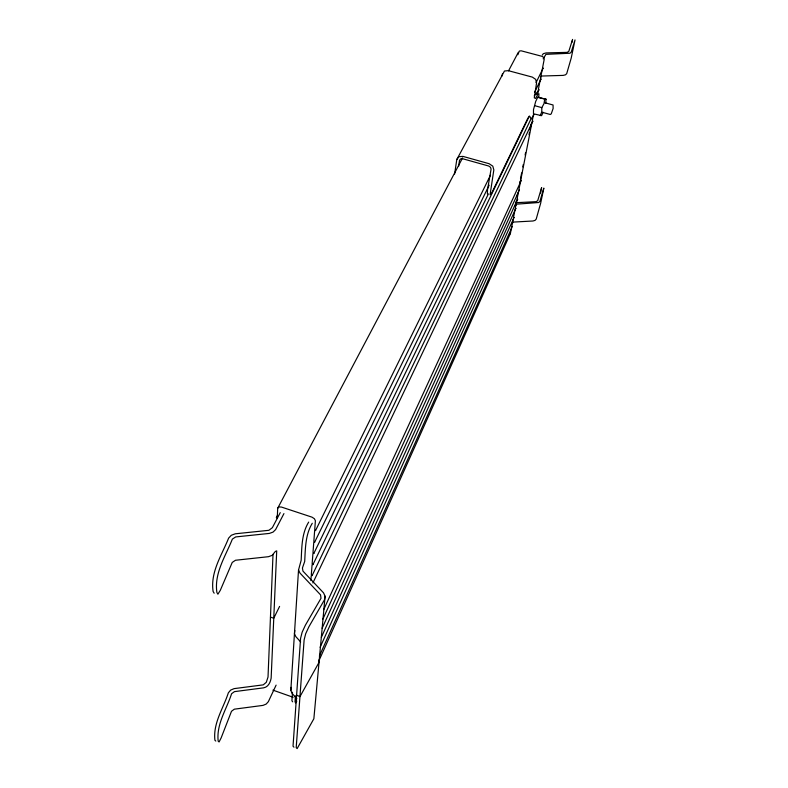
<?xml version="1.0" encoding="UTF-8"?>
<svg xmlns="http://www.w3.org/2000/svg" width="788" height="788" viewBox="0 0 788 788"><rect width="100%" height="100%" fill="white"/><g stroke="black" fill="none" stroke-linecap="round" stroke-linejoin="round"><path stroke-width="1.18" d="M543.099 112.32L541.602 115.669L533.466 113.807L533.496 109.601L535.712 101.396L537.79 97.101L546.045 99.327L537.889 97.416M544.685 99.258L544.006 103.642L541.829 107.631L541.77 111.857L540.233 115.649M545.848 103.208L545.936 99.002M487.378 193.966L487.526 189.642L491.082 169.115L490.481 167.292L488.727 166.032L462.615 158.723L460.635 158.93L459.522 160.269L458.606 166.327M538.805 97.2L538.923 93.713L537.761 94.471L535.623 98.431L534.294 97.84L536.569 82.957L535.692 79.381L532.343 77.106L508.26 70.654L504.458 71.018L456.794 159.511L454.617 174.03M273.003 554.585L268.019 677.059L266.295 682.31L263.251 684.861L234.095 688.633L230.638 690.111L228.343 692.849C223.339 708.353 212.898 723.236 214.917 740.247L215.814 741.065M462.586 157.915L277.691 508.26L277.307 517.174L276.391 517.47L277.248 518.356M515.411 205.126L515.362 205.944L516.81 204.151L538.775 202.506L539.947 201.255L543.838 188.096L540.657 203.215L536.204 219.123L535.032 220.384L532.944 221.004L513.323 222.078L512.18 223.556M296.859 698.739L292.092 693.332L290.821 690.436L298.524 570.029L301.164 560.229C301.853 547.256 301.617 533.545 308.689 522.089M292.486 692.248L291.924 700.788L292.644 701.822M295.441 695.794L295.017 701.891L295.727 702.916L296.781 701.103M310.866 580.618L311.23 575.792L312.137 575.545L531.102 118.663M325.08 596.22L313.86 718.755L297.135 748.6L296.199 747.645L304.129 639.826L305.695 633.719L308.916 626.736L324.498 599.766L325.08 596.22L323.553 592.862L302.966 571.133L302.425 568.01L304.7 561.42C305.429 548.448 305.261 534.747 312.284 523.271M290.821 690.436L291.156 687.333M294.81 630.479L294.456 633.631L295.805 636.596L300.642 641.915M319.435 659.192L318.874 662.678L299.952 696.631L296.603 695.164M502.074 75.973L502.439 73.796M541.257 189.731L541.622 187.583L537.692 200.733L536.057 201.669L517.007 202.654M517.864 54.736L519.331 51.062L521.144 50.806L542.174 56.372L543.73 57.524L544.222 59.248L542.617 67.512L543.129 68.231L536.067 82.573M572.078 42.237L572.413 40.346M515.638 203.925L516.101 201.541M517.263 195.572L517.716 193.188M519.568 183.643L520.031 181.26M520.494 178.876L521.656 172.907M522.808 166.938L523.271 164.554M525.123 155.009L525.586 152.626M529.053 134.689L529.526 132.295M529.989 129.902L531.142 123.923M536.943 93.999L537.406 91.605M318.519 661.644L510.407 233.425L511.491 227.87M513.224 218.936L511.875 225.87L512.338 226.471L319.357 656.099M518.573 191.376L517.174 198.566L517.647 199.187L322.125 628.243M533.446 114.743L532.324 120.544L532.816 121.224L312.905 582.933M537.514 93.792L538.214 90.216L538.923 89.852L538.421 89.152L540.292 79.49L541.011 79.105L540.499 78.406L542.4 68.605L543.129 68.231M540.558 193.06L541.021 190.844M534.077 114.418L531.476 118.821L529.408 116.003L527.615 118.712L491.761 192.962L490.077 194.734L493.84 169.893L492.796 166.16L489.121 163.707L462.97 156.398L458.892 156.674L456.794 159.511M320.115 647.312L514.091 217.488L513.618 216.877L515.214 208.692L515.854 208.396L515.391 207.776L516.997 199.492L517.647 199.187M321.346 637.334L515.854 208.396M322.883 619.082L519.459 189.869L518.987 189.238L520.632 180.748L521.301 180.432L520.819 179.792L532.127 121.569L532.816 121.224M323.691 609.656L521.301 180.432M276.105 685.127L268.353 701.675L266.167 704.078L263.025 705.378L234.322 709.18L231.495 711.288L221.132 737.932L219.064 741.971L218.178 741.153C216.247 724.152 226.599 709.259 231.583 693.736L234.46 691.628L263.665 687.835C268.334 686.969 270.392 682.359 271.141 678.153L276.716 550.861L275.347 551.442L272.116 555.373L268.501 556.692L235.494 560.258L232.243 562.425L220.305 590.32L217.912 594.201L216.887 592.487C214.06 573.122 225.535 556.249 232.362 539.11L235.681 536.933L269.358 533.417L273.042 532.107L275.593 529.615L283.946 513.589M312.137 575.545L311.319 574.708L312.058 564.868L312.974 564.602L528.846 117.057M312.974 564.602L312.146 563.765L312.905 553.718L313.821 553.452L488.422 193.858M536.776 94.274L538.923 89.852M313.821 553.452L312.994 552.595L313.762 542.361L314.698 542.075L489.161 185.18M534.53 92.363L541.011 79.105M314.698 542.075L313.851 541.208L314.639 530.767L315.584 530.472L490.451 175.241M279.592 606.405L273.761 618.255L270.461 617.112M543.178 58.864L545.966 54.342L569.99 53.229L571.241 52.057L575.023 39.932L571.192 58.154L566.71 73.648L565.469 74.83L563.203 75.392L541.75 76.032L540.538 77.421M534.215 95.87L536.47 93.053M280.252 512.643L272.362 527.684L268.875 530.304L235.257 533.801L231.278 535.288L228.618 538.125C221.763 555.254 210.189 572.108 213.115 591.483L214.159 593.206M276.391 517.47L277.534 515.293M508.526 70.871L518.287 52.372M572.58 39.4L568.759 51.515L566.986 52.372L546.133 52.914L543.326 53.663L542.292 55.061M509.472 234.43L510.407 233.425M277.691 508.26L278.893 506.999L281.375 507.039L311.969 517.145L314.382 518.721L315.397 520.73L314.727 529.595L315.584 530.472M518.8 190.174L519.459 189.869M513.441 217.784L514.091 217.488M511.698 226.767L512.338 226.471M544.882 102.775L553.048 104.981L553.137 108.448L551.255 113.827L550.29 114.487L542.134 112.27M535.022 105.779L541.829 107.631M272.924 690.13L293.146 697.281M293.973 747.182L293.028 746.216L300.583 638.31L302.149 632.203L305.37 625.229L321.002 598.299L320.539 594.841L299.962 573.063L298.524 570.029"/></g></svg>
